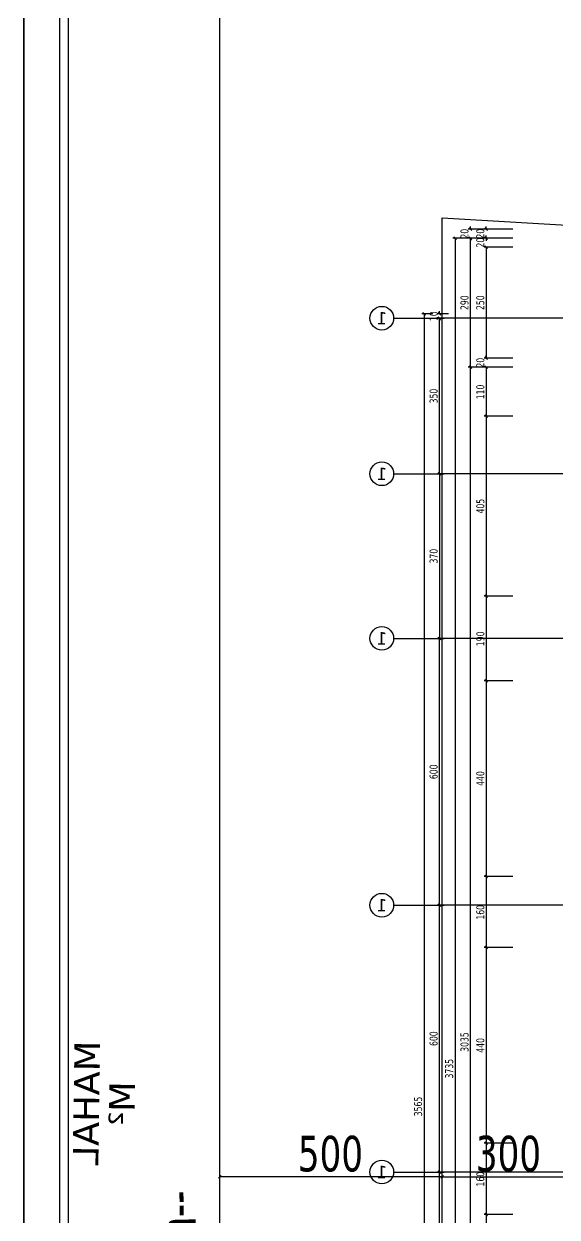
# Model space of a CAD drawing. Header units: millimetres. Extents: x 43168.9 to 43194.6, y -25545.1 to -25543.4.
# Drawn here: x 43174.816 to 43175.056, y -25544.244 to -25543.708 of the extents above; entities that cross this region are included whole.
import ezdxf
from ezdxf.enums import TextEntityAlignment as Align

# ---------------------------------------------------------------- set-up
doc = ezdxf.new("R2010")
doc.units = ezdxf.units.MM
doc.header["$LTSCALE"] = 200
doc.linetypes.add('DASHDOT', pattern=[1, 0.5, -0.25, 0, -0.25])
doc.linetypes.add('DASHDOT2', pattern=[0.5, 0.25, -0.125, 0, -0.125])
for name, color, linetype in [('aks_sgh', 5, 'DASHDOT2'), ('arsasiniri_sgh', 10, 'Continuous'), ('olcu-uyg_sgh', 193, 'Continuous'), ('olcuaks_sgh', 41, 'Continuous'), ('olcudis_sgh', 185, 'Continuous'), ('pafta_sgh', 11, 'Continuous'), ('yapi-yaklasma_sgh', 41, 'DASHDOT'), ('yazi-mahal_sgh', 12, 'Continuous')]:
    doc.layers.add(name, color=color, linetype=linetype)
doc.styles.add('dim', font='VERDANA.TTF', dxfattribs={"width": 0.7})
doc.styles.add('text1', font='VERDANA.TTF')
doc.styles.add('text2', font='arial.ttf')

msp = doc.modelspace()

# ---------------------------------------------------------------- linework, layer by layer
at = {"color": 0, "linetype": 'ByBlock', "lineweight": -2}
for p, q in [((43175.01616, -25543.79932), (43175.01736, -25543.80052)), ((43175.02328, -25543.79932), (43175.02448, -25543.80052)), ((43175.01048, -25543.80452), (43175.00928, -25543.80332)), ((43175.01736, -25543.80452), (43175.01616, -25543.80332)), ((43175.01736, -25543.80452), (43175.01616, -25543.80332)), ((43175.02448, -25543.80452), (43175.02328, -25543.80332)), ((43175.02328, -25543.80332), (43175.02448, -25543.80452)), ((43175.02448, -25543.80852), (43175.02328, -25543.80732)), ((43175.02448, -25543.80852), (43175.02328, -25543.80732)), ((43174.99648, -25543.83852), (43174.99528, -25543.83732)), ((43175.00228, -25543.83732), (43175.00348, -25543.83852)), ((43175.00348, -25543.84052), (43175.00228, -25543.83932)), ((43175.00348, -25543.84052), (43175.00228, -25543.83932)), ((43175.01736, -25543.86253), (43175.01616, -25543.86133)), ((43175.01616, -25543.86133), (43175.01736, -25543.86253)), ((43175.02328, -25543.85732), (43175.02448, -25543.85852)), ((43175.02328, -25543.85732), (43175.02448, -25543.85852)), ((43175.02448, -25543.86253), (43175.02328, -25543.86133)), ((43175.02448, -25543.86253), (43175.02328, -25543.86133)), ((43175.02328, -25543.8834), (43175.02448, -25543.8846)), ((43175.02448, -25543.8846), (43175.02328, -25543.8834)), ((43175.00228, -25543.90931), (43175.00348, -25543.91051)), ((43175.00348, -25543.91051), (43175.00228, -25543.90931)), ((43175.02328, -25543.9644), (43175.02448, -25543.9656)), ((43175.02448, -25543.9656), (43175.02328, -25543.9644)), ((43175.00348, -25543.98452), (43175.00228, -25543.98332)), ((43175.00228, -25543.98332), (43175.00348, -25543.98452)), ((43175.02328, -25544.0024), (43175.02448, -25544.0036)), ((43175.02448, -25544.0036), (43175.02328, -25544.0024)), ((43175.02328, -25544.0904), (43175.02448, -25544.0916)), ((43175.02448, -25544.0916), (43175.02328, -25544.0904)), ((43175.00348, -25544.10452), (43175.00228, -25544.10332)), ((43175.00228, -25544.10332), (43175.00348, -25544.10452)), ((43175.02328, -25544.1224), (43175.02448, -25544.1236)), ((43175.02448, -25544.1236), (43175.02328, -25544.1224)), ((43175.02328, -25544.2104), (43175.02448, -25544.2116)), ((43175.02448, -25544.2116), (43175.02328, -25544.2104)), ((43174.90459, -25544.22554), (43174.9034, -25544.22674)), ((43174.90459, -25544.22554), (43174.9034, -25544.22674)), ((43175.00348, -25544.22452), (43175.00228, -25544.22332)), ((43175.00228, -25544.22332), (43175.00348, -25544.22452)), ((43175.0034, -25544.22672), (43175.00459, -25544.22552)), ((43175.00459, -25544.22552), (43175.0034, -25544.22672)), ((43175.0034, -25544.22672), (43175.00459, -25544.22552)), ((43175.00459, -25544.22552), (43175.0034, -25544.22672)), ((43175.02328, -25544.2424), (43175.02448, -25544.2436)), ((43175.02448, -25544.2436), (43175.02328, -25544.2424))]:
    msp.add_line(p, q, dxfattribs=at)
for p, q in [((43174.9822, -25543.83992), (43175.00488, -25543.83992)), ((43174.9822, -25543.90991), (43175.00488, -25543.90991)), ((43174.9822, -25543.98392), (43175.00488, -25543.98392)), ((43174.9822, -25544.10392), (43175.00488, -25544.10392)), ((43174.9822, -25544.22392), (43175.00488, -25544.22392))]:
    msp.add_line(p, q)
at = {"linetype": 'Continuous'}
for centre in [(43174.97688, -25543.83992), (43174.97688, -25543.90991), (43174.97688, -25543.98392), (43174.97688, -25544.10392), (43174.97688, -25544.22392)]:
    msp.add_circle(centre, 0.00532, dxfattribs=at)
at = {"layer": 'aks_sgh'}
for p, q in [((43175.80688, -25543.83992), (43175.00488, -25543.83992)), ((43175.80688, -25543.90991), (43175.00488, -25543.90991)), ((43175.80688, -25543.98392), (43175.00488, -25543.98392)), ((43175.80688, -25544.10392), (43175.00488, -25544.10392)), ((43175.80688, -25544.22392), (43175.00488, -25544.22392))]:
    msp.add_line(p, q, dxfattribs=at)
at = {"layer": 'arsasiniri_sgh', "color": 14}
msp.add_line((43174.904, -25544.89), (43174.904, -25543.58847), dxfattribs=at)
at = {"layer": 'olcu-uyg_sgh'}
for p, q in [((43175.00425, -25544.22612), (43174.90375, -25544.22614)), ((43175.00425, -25544.22612), (43174.90375, -25544.22614)), ((43174.904, -25544.23014), (43174.90399, -25544.22514)), ((43174.904, -25544.23014), (43174.90399, -25544.22514)), ((43175.00375, -25544.22612), (43175.06423, -25544.22611)), ((43175.00375, -25544.22612), (43175.06423, -25544.22611)), ((43175.004, -25544.23012), (43175.00399, -25544.22512)), ((43175.004, -25544.23012), (43175.00399, -25544.22512)), ((43175.004, -25544.23012), (43175.00399, -25544.22512)), ((43175.004, -25544.23012), (43175.00399, -25544.22512))]:
    msp.add_line(p, q, dxfattribs=at)
at = {"layer": 'olcuaks_sgh'}
for p, q in [((43174.99988, -25543.83792), (43174.99488, -25543.83792)), ((43174.99588, -25543.83767), (43174.99588, -25544.55117)), ((43175.00688, -25543.83792), (43175.00188, -25543.83792)), ((43175.00688, -25543.83992), (43175.00188, -25543.83992)), ((43175.00688, -25543.83992), (43175.00188, -25543.83992)), ((43175.00288, -25543.83792), (43175.00288, -25543.83672)), ((43175.00288, -25543.91016), (43175.00288, -25543.83967)), ((43175.00288, -25543.83992), (43175.00288, -25543.84112)), ((43175.00688, -25543.90991), (43175.00188, -25543.90991)), ((43175.00688, -25543.90991), (43175.00188, -25543.90991)), ((43175.00288, -25543.90966), (43175.00288, -25543.98417)), ((43175.00488, -25543.98392), (43175.00188, -25543.98392)), ((43175.00688, -25543.98392), (43175.00188, -25543.98392)), ((43175.00288, -25544.10417), (43175.00288, -25543.98367)), ((43175.00688, -25544.10392), (43175.00188, -25544.10392)), ((43175.00688, -25544.10392), (43175.00188, -25544.10392)), ((43175.00288, -25544.22417), (43175.00288, -25544.10367)), ((43175.00688, -25544.22392), (43175.00188, -25544.22392)), ((43175.00688, -25544.22392), (43175.00188, -25544.22392)), ((43175.00288, -25544.34417), (43175.00288, -25544.22367))]:
    msp.add_line(p, q, dxfattribs=at)
at = {"layer": 'olcudis_sgh'}
for p, q in [((43175.02876, -25543.79992), (43175.01576, -25543.79992)), ((43175.01676, -25543.79992), (43175.01676, -25543.79872)), ((43175.03588, -25543.79992), (43175.02288, -25543.79992)), ((43175.02388, -25543.79992), (43175.02388, -25543.79872)), ((43175.02388, -25543.80392), (43175.02388, -25543.80272)), ((43175.02188, -25543.80392), (43175.00888, -25543.80392)), ((43175.00988, -25543.80367), (43175.00988, -25544.55117)), ((43175.02876, -25543.80392), (43175.01576, -25543.80392)), ((43175.02876, -25543.80392), (43175.01576, -25543.80392)), ((43175.01676, -25543.86218), (43175.01676, -25543.80367)), ((43175.01676, -25543.80392), (43175.01676, -25543.80512)), ((43175.03588, -25543.80392), (43175.02288, -25543.80392)), ((43175.03588, -25543.80392), (43175.02288, -25543.80392)), ((43175.03588, -25543.80792), (43175.02288, -25543.80792)), ((43175.03588, -25543.80792), (43175.02288, -25543.80792)), ((43175.02388, -25543.80392), (43175.02388, -25543.80512)), ((43175.02388, -25543.80767), (43175.02388, -25543.85817)), ((43175.02388, -25543.80792), (43175.02388, -25543.80912)), ((43175.02876, -25543.86193), (43175.01576, -25543.86193)), ((43175.02876, -25543.86193), (43175.01576, -25543.86193)), ((43175.01676, -25544.46917), (43175.01676, -25543.86168)), ((43175.03588, -25543.85792), (43175.02288, -25543.85792)), ((43175.03588, -25543.85792), (43175.02288, -25543.85792)), ((43175.03588, -25543.86193), (43175.02288, -25543.86193)), ((43175.03588, -25543.86193), (43175.02288, -25543.86193)), ((43175.02388, -25543.85792), (43175.02388, -25543.85672)), ((43175.02388, -25543.86168), (43175.02388, -25543.88425)), ((43175.02388, -25543.86193), (43175.02388, -25543.86313)), ((43175.03588, -25543.884), (43175.02288, -25543.884)), ((43175.03588, -25543.884), (43175.02288, -25543.884)), ((43175.02388, -25543.88375), (43175.02388, -25543.96525)), ((43175.03588, -25543.965), (43175.02288, -25543.965)), ((43175.03588, -25543.965), (43175.02288, -25543.965)), ((43175.02388, -25543.96475), (43175.02388, -25544.00325)), ((43175.03588, -25544.003), (43175.02288, -25544.003)), ((43175.03588, -25544.003), (43175.02288, -25544.003)), ((43175.02388, -25544.00275), (43175.02388, -25544.09125)), ((43175.03588, -25544.091), (43175.02288, -25544.091)), ((43175.03588, -25544.091), (43175.02288, -25544.091)), ((43175.02388, -25544.09075), (43175.02388, -25544.12325)), ((43175.03588, -25544.123), (43175.02288, -25544.123)), ((43175.03588, -25544.123), (43175.02288, -25544.123)), ((43175.02388, -25544.12275), (43175.02388, -25544.21125)), ((43175.02388, -25544.21075), (43175.02388, -25544.24325)), ((43175.03588, -25544.211), (43175.02288, -25544.211)), ((43175.03588, -25544.211), (43175.02288, -25544.211)), ((43175.02388, -25544.24275), (43175.02388, -25544.33125)), ((43175.03588, -25544.243), (43175.02288, -25544.243)), ((43175.03588, -25544.243), (43175.02288, -25544.243))]:
    msp.add_line(p, q, dxfattribs=at)
at = {"layer": 'pafta_sgh'}
for p, q in [((43174.81588, -25543.51), (43174.81588, -25544.97)), ((43174.81588, -25544.97), (43174.81588, -25543.51)), ((43174.83188, -25543.526), (43174.83188, -25544.954)), ((43174.83588, -25543.53), (43174.83588, -25544.95))]:
    msp.add_line(p, q, dxfattribs=at)
at = {"layer": 'yapi-yaklasma_sgh'}
for p, q in [((43175.004, -25543.79476), (43175.81777, -25543.84307)), ((43175.004, -25544.78759), (43175.004, -25543.79476)), ((43175.004, -25543.79476), (43175.81777, -25543.84307)), ((43175.004, -25544.78759), (43175.004, -25543.79476))]:
    msp.add_line(p, q, dxfattribs=at)

# ---------------------------------------------------------------- texts
at = {"linetype": 'Continuous', "style": 'text1', "text_generation_flag": 4}
for p in [(43174.97688, -25543.83992), (43174.97688, -25543.90991), (43174.97688, -25543.98392), (43174.97688, -25544.10392), (43174.97688, -25544.22392)]:
    msp.add_attdef('1', text='', height=0.0056, rotation=180, dxfattribs=at).set_placement(p, align=Align.MIDDLE)
at = {"color": 7, "style": 'text1', "text_generation_flag": 4}
for tag, text, height, p in [('MAHAL', '', 0.01154, (43174.84402, -25544.19292)), ('M²', 'm²', 0.011537, (43174.85982, -25544.19316))]:
    msp.add_attdef(tag, text=text, height=height, rotation=269.1301, dxfattribs=at).set_placement(p, align=Align.MIDDLE)
at = {"layer": 'olcu-uyg_sgh', "color": 2, "style": 'dim', "width": 0.7}
for s, p in [('500', (43174.93911, -25544.22364)), ('500', (43174.93911, -25544.22364)), ('300', (43175.01918, -25544.22362)), ('300', (43175.01918, -25544.22362))]:
    msp.add_text(s, height=0.016, rotation=0.009, dxfattribs=at).set_placement(p)
at = {"layer": 'olcuaks_sgh', "color": 2, "style": 'dim', "width": 0.7}
for s, p in [('10', (43175.00197, -25543.84124)), ('350', (43175.00197, -25543.87825)), ('370', (43175.00197, -25543.95025)), ('600', (43175.00197, -25544.04723)), ('600', (43175.00197, -25544.16723)), ('3565', (43174.99497, -25544.19885))]:
    msp.add_text(s, height=0.0036, rotation=90, dxfattribs=at).set_placement(p)
at = {"layer": 'olcudis_sgh', "color": 2, "style": 'dim', "width": 0.7}
for s, p in [('20', (43175.01585, -25543.80414)), ('20', (43175.02297, -25543.80414)), ('20', (43175.02297, -25543.80814)), ('290', (43175.01585, -25543.83625)), ('250', (43175.02297, -25543.83625)), ('20', (43175.02297, -25543.86215)), ('110', (43175.02297, -25543.87639)), ('405', (43175.02297, -25543.92774)), ('190', (43175.02297, -25543.98742)), ('440', (43175.02297, -25544.05025)), ('160', (43175.02297, -25544.11042)), ('3035', (43175.01585, -25544.16985)), ('440', (43175.02297, -25544.17025)), ('3735', (43175.00897, -25544.18185)), ('160', (43175.02297, -25544.23042))]:
    msp.add_text(s, height=0.0036, rotation=90, dxfattribs=at).set_placement(p)
at = {"layer": 'yazi-mahal_sgh', "style": 'text2', "width": 0.8}
msp.add_text('--6508 m--', height=0.016, rotation=91.0003, dxfattribs=at).set_placement((43174.89436, -25544.31557))

doc.saveas('drawing.dxf')
